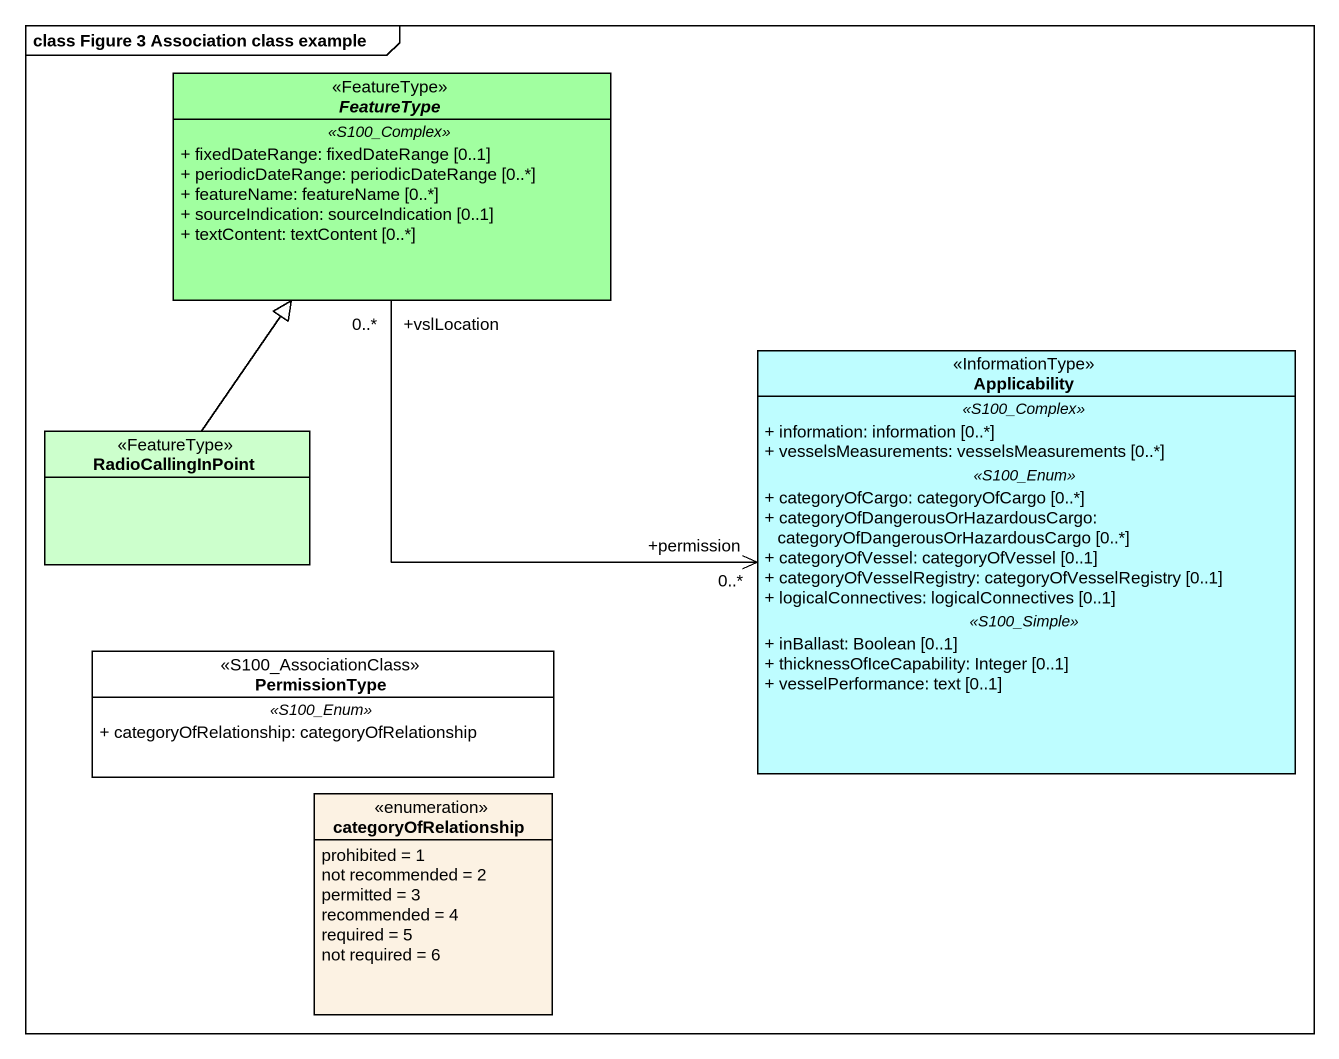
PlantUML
@startuml
mainframe class Figure 3 Association class example
hide circle
hide empty members
skinparam classAttributeIconSize 0
abstract class FeatureType <<FeatureType>> #A1FFA0 {
  .. <<S100_Complex>> ..
  + fixedDateRange: fixedDateRange [0..1]
  + periodicDateRange: periodicDateRange [0..*]
  + featureName: featureName [0..*]
  + sourceIndication: sourceIndication [0..1]
  + textContent: textContent [0..*]
}
class Applicability <<InformationType>> #BEFDFF {
  .. <<S100_Complex>> ..
  + information: information [0..*]
  + vesselsMeasurements: vesselsMeasurements [0..*]
  .. <<S100_Enum>> ..
  + categoryOfCargo: categoryOfCargo [0..*]
  + categoryOfDangerousOrHazardousCargo: categoryOfDangerousOrHazardousCargo [0..*]
  + categoryOfVessel: categoryOfVessel [0..1]
  + categoryOfVesselRegistry: categoryOfVesselRegistry [0..1]
  + logicalConnectives: logicalConnectives [0..1]
  .. <<S100_Simple>> ..
  + inBallast: Boolean [0..1]
  + thicknessOfIceCapability: Integer [0..1]
  + vesselPerformance: text [0..1]
}
class RadioCallingInPoint <<FeatureType>> #CCFFCC
class PermissionType <<S100_AssociationClass>> #FFFFFF {
  .. <<S100_Enum>> ..
  + categoryOfRelationship: categoryOfRelationship
}
enum categoryOfRelationship #FCF2E3 {
  prohibited = 1
  not recommended = 2
  permitted = 3
  recommended = 4
  required = 5
  not required = 6
}
FeatureType "+vslLocation\n0..*" -right-> "+permission\n0..*" Applicability
RadioCallingInPoint -up-|> FeatureType
@enduml
